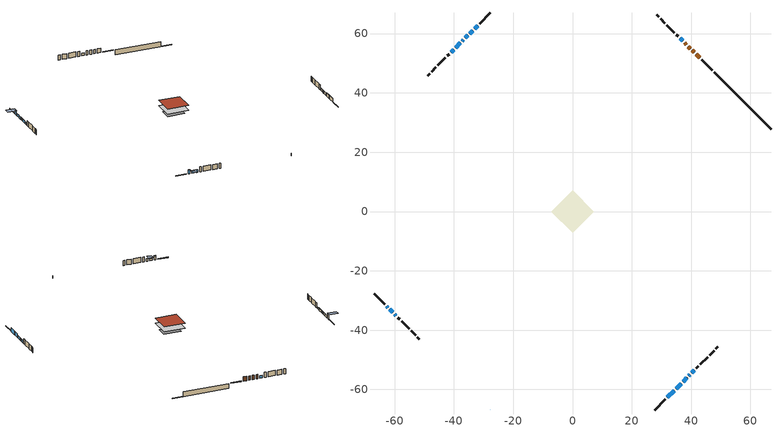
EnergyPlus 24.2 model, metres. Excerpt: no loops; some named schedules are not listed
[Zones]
conditioned space
 floor outside (Floor1 construction): -5.35,0 0,5.35 5.35,0 0,-5.35 z1.22
 floor adiabatic (AdiabaticFloorConstruction): -7.11,0 0,7.11 7.11,0 0,-7.11 z1.22
 floor foundation (Slab1 construction): -4.8,1.05 -1.05,4.8 4.8,-1.05 1.05,-4.8 z-1.07
 wall outside (RimJoist1 construction): 27.73,-66.94 31.32,-63.34 / -66.94,-27.73 -63.34,-31.32 / -27.73,66.94 -31.32,63.34 / 47.1,47.57 43.5,51.16 z1.22:1.52
 wall outside (AdiabaticWallConstruction 1): 42.85,51.82 41.65,53.02 / 40.99,53.68 40.37,54.3 / 39.71,54.95 39.09,55.58 / 38.44,56.23 37.81,56.85 z1.22:3.25
 wall outside (AdiabaticWallConstruction): -31.98,62.69 -33.02,61.64 z1.22:3.3; 31.98,-62.69 34.28,-60.39 / -62.69,-31.98 -62.29,-32.38 z1.22:3.05; 34.94,-59.73 36.66,-58 z1.22:2.9; -61.64,-33.03 -60.63,-34.04 z1.22:2.29; 37.16,57.51 36.29,58.37 / -33.68,60.99 -34.65,60.02 / -35.31,59.36 -36.12,58.55 / -36.77,57.9 -37.18,57.49 / 37.32,-57.35 38.61,-56.05 / -59.97,-34.69 -59.54,-35.13 / 39.27,-55.4 39.56,-55.11 / 40.21,-54.45 41.13,-53.54 / -27.73,-66.94 -27.68,-66.94 z1.22:2.44; -37.83,56.84 -39.41,55.25 z1.22:2.19; -40.07,54.6 -40.93,53.73 z1.22:1.83
 wall outside (Wall1 construction): 41.79,-52.88 42.42,-52.25 / -58.88,-35.78 -58.25,-36.41 / -41.59,53.08 -42.22,52.45 / 35.64,59.03 35.01,59.66 z1.22:3.66
 wall outside (Wall2 construction): 43.07,-51.59 45.59,-49.08 / -57.6,-37.07 -55.08,-39.59 / -42.88,51.79 -45.4,49.27 / 34.35,60.32 31.83,62.84 z1.22:3.66
 wall outside (Wall3 construction): 46.25,-48.42 47.73,-46.94 / -54.42,-40.25 -52.94,-41.72 / -46.05,48.62 -47.53,47.14 / 31.18,63.49 29.7,64.97 z1.22:3.66
 wall outside (Wall4 construction): 48.38,-46.28 49.04,-45.63 / -52.29,-42.38 -51.63,-43.04 / -48.19,46.48 -48.84,45.82 / 29.04,65.63 28.38,66.28 z1.22:3.66
 wall foundation (FoundationWall1 construction): 47.76,46.91,-1.07 47.76,46.91,1.22 63.13,31.54,1.22 63.13,31.54,-0.97 66.94,27.73,-0.97 66.94,27.73,-1.07
 window (WindowConstruction): -31.98,62.69 -33.02,61.64 z1.22:3.3
 window (WindowConstruction 3): 31.98,-62.69 34.28,-60.39 z1.22:3.05
 window (WindowConstruction 4): 34.94,-59.73 36.66,-58.01 z1.22:2.9
 window (WindowConstruction 5): -62.69,-31.98 -62.29,-32.38 z1.22:3.05
 window (WindowConstruction 6): -61.63,-33.03 -60.63,-34.04 z1.22:2.29
 window (WindowConstruction 10): 37.16,57.51 36.29,58.37 z1.22:2.44
 window (WindowConstruction 11): -33.68,60.99 -34.65,60.02 z1.22:2.44
 window (WindowConstruction 12): -35.31,59.36 -36.11,58.55 z1.22:2.44
 window (WindowConstruction 13): -36.77,57.9 -37.18,57.49 z1.22:2.44
 window (WindowConstruction 1): -37.83,56.83 -39.41,55.25 z1.22:2.19
 window (WindowConstruction 14): 37.32,-57.35 38.61,-56.05 z1.22:2.44
 window (WindowConstruction 15): -59.97,-34.7 -59.54,-35.13 z1.22:2.44
 window (WindowConstruction 2): -40.07,54.6 -40.93,53.73 z1.22:1.83
 window (WindowConstruction 7): 39.27,-55.4 39.56,-55.11 z1.22:2.44
 window (WindowConstruction 8): 40.21,-54.45 41.13,-53.54 z1.22:2.44
 window (WindowConstruction 9): -27.73,-66.94 -27.68,-66.94 z1.22:2.44
 door (Door): 42.85,51.82 41.65,53.02 z1.22:3.25
 door (Door 1): 40.99,53.68 40.37,54.3 z1.22:3.25
 door (Door 2): 39.71,54.95 39.09,55.58 z1.22:3.25
 door (Door 3): 38.43,56.23 37.81,56.85 z1.22:3.25
 ceiling adiabatic (AdiabaticFloorConstruction): 0,-7.11 7.11,0 0,7.11 -7.11,0 z1.22
 roof outside (Roof1 construction): 0,7.1 -7.1,0 0,-7.1 7.1,0 z3.66
shading: -33.23,61.43 -31.77,62.9 -34.79,65.92 -36.25,64.45 z3.6; 34.34,-60.33 31.93,-62.74 31.98,-62.8 34.39,-60.39 z3.13; 36.72,-57.95 34.88,-59.79 34.94,-59.84 36.77,-58.01 z2.98; -62.19,-32.48 -62.79,-31.88 -62.9,-31.98 -62.29,-32.59 z3.2; -60.42,-34.25 -61.85,-32.82 -63.35,-34.33 -61.92,-35.76 z2.59; -39.63,55.04 -37.62,57.05 -37.68,57.1 -39.68,55.1 z2.48; -41.14,53.52 -39.86,54.81 -39.92,54.86 -41.2,53.58 z2.13
[Building]
Building 1: Terrain=Suburbs
[Site:Location]
Montreal Mirabel Intl AP_QC: Latitude {deg}=45.68; Longitude {deg}=-74.03; Time Zone {hr}=-5; Elevation {m}=82; Keep Site Location Information=Yes
[Site:GroundTemperature:Shallow]
0.642858, -1.75623, -1.94836, -0.80987, 3.76054, 8.30966, 12.2535, 14.7518, 14.9641, 12.9321, 9.08883, 4.67926
[Site:WaterMainsTemperature]
Calculation Method=Schedule; Temperature Schedule=mains temperature schedule
[Material] Roughness=Rough; Thermal Absorptance=0.9
Name | Thickness {m} | Conductivity {W/m-K} | Density {kg/m3} | Specific Heat {J/kg-K} | Solar Absorptance | Visible Absorptance
asphalt or fiberglass shingles | 0.00635 | 0.162714 | 1121.4 | 1465.45 | 0.4 | 0.4
concrete 4.0 in. | 0.1016 | 1.803125 | 2242.8 | 837.4 | 0.7 | 0.7
concrete 8.0 in. | 0.2032 | 1.803125 | 2242.8 | 837.4 | 0.7 | 0.7
door material | 0.04445 | 0.053851 | 512.64 | 1214.23 | 0.7 | 0.7
door material 1 | 0.04445 | 0.20624 | 512.64 | 1214.23 | 0.7 | 0.7
exterior vertical ins | 0.0298413 | 0.029427 | 32.04 | 1214.23 | 0.7 | 0.7
floor covering | 0.0127 | 0.0433444 | 54.468 | 1339.84 | 0.6 | 0.6
floor rigid ins; wall rigid ins | 0.512978 | 0.029427 | 32.04 | 1214.23 | 0.7 | 0.7
floor stud and cavity | 0.1397 | 0.0835838 | 92.3553 | 1139.71 | 0.7 | 0.7
floor stud and cavity 1 | 0.1397 | 1.75129 | 37.0049 | 1207.88 | 0.7 | 0.7
furniture material conditioned space 1 | 0.1524 | 0.115458 | 640.8 | 1214.23 | 0.6 | 0.6
gypsum board | 0.0127 | 0.160291 | 801 | 837.4 | 0.6 | 0.6
gypsum board 1 | 0.0127 | 0.160291 | 801 | 837.4 | 0.7 | 0.7
osb sheathing 0.5 in. | 0.0127 | 0.115458 | 512.64 | 1214.23 | 0.7 | 0.7
osb sheathing 0.75 in. | 0.01905 | 0.115458 | 512.64 | 1214.23 | 0.7 | 0.7
osb sheathing 2.0 in. | 0.0508 | 0.115458 | 512.64 | 1214.23 | 0.7 | 0.7
rim joist stud and cavity | 0.0508 | 0.0367245 | 125.044 | 1163.47 | 0.6 | 0.6
roof rigid ins | 0.051816 | 0.029427 | 32.04 | 1214.23 | 0.7 | 0.7
roof stud and cavity | 0.2032 | 0.15388 | 78.34581 | 1123.46 | 0.7 | 0.7
wall stud and cavity | 0.1397 | 0.12514 | 139.0536 | 1170.24 | 0.7 | 0.7
wall stud and cavity 1 | 0.1397 | 0.101586 | 139.0536 | 1170.24 | 0.7 | 0.7
wall stud and cavity 2 | 0.1397 | 0.109433 | 139.0536 | 1170.24 | 0.7 | 0.7
wall stud and cavity 3 | 0.1397 | 0.124161 | 139.0536 | 1170.24 | 0.7 | 0.7
wall stud and cavity 4 | 0.0889 | 0.380278 | 52.3479 | 1209.89 | 0.7 | 0.7
wall stud and cavity 5 | 0.0889 | 0.391764 | 83.0341 | 1211.67 | 0.7 | 0.7
wood siding | 0.0254 | 0.102417 | 544.68 | 1172.36 | 0.4 | 0.4
wood siding 1; wood siding 2; wood siding 3 | 0.0254 | 0.102417 | 544.68 | 1172.36 | 0.7 | 0.7
[WindowMaterial:SimpleGlazingSystem]
Name | U-Factor {W/m2-K} | Solar Heat Gain Coefficient
WindowMaterial | 2.711245 | 0.58
WindowMaterial 1 | 2.66412 | 0.57
WindowMaterial 10 | 1.94983 | 0.33
WindowMaterial 11 | 4.33459 | 0.67
WindowMaterial 12 | 1.96629 | 0.33
WindowMaterial 13 | 5.104522 | 0.63
WindowMaterial 14 | 4.17844 | 0.68
WindowMaterial 15 | 5.03752 | 0.63
WindowMaterial 2 | 2.66809 | 0.46
WindowMaterial 3 | 3.50105 | 0.72
WindowMaterial 4 | 3.93996 | 0.7
WindowMaterial 5 | 2.98776 | 0.54
WindowMaterial 6 | 2.662982 | 0.6
WindowMaterial 7 | 3.07123 | 0.35
WindowMaterial 8 | 2.92644 | 0.66
WindowMaterial 9 | 2.90373 | 0.16
[Construction]
AdiabaticFloorConstruction: floor stud and cavity 1, floor rigid ins, osb sheathing 0.75 in., floor covering
AdiabaticWallConstruction: wood siding 2, wall rigid ins, wall stud and cavity 4, gypsum board
AdiabaticWallConstruction 1: wood siding 3, wall rigid ins, wall stud and cavity 4, gypsum board
Door; Door 1; Door 3: door material
Door 2: door material 1
Floor1 construction: floor stud and cavity, osb sheathing 0.75 in., floor covering
FoundationWall1 construction: concrete 8.0 in., gypsum board 1
furniture construction conditioned space 1: furniture material conditioned space 1
PartitionWallConstruction: gypsum board, wall stud and cavity 5, gypsum board
RimJoist1 construction: wood siding 1, osb sheathing 2.0 in., rim joist stud and cavity
Roof1 construction: asphalt or fiberglass shingles, roof rigid ins, osb sheathing 0.75 in., roof stud and cavity, gypsum board
Slab1 construction: concrete 4.0 in.
Wall1 construction: wood siding, osb sheathing 0.5 in., wall stud and cavity, gypsum board
Wall2 construction: wood siding, osb sheathing 0.5 in., wall stud and cavity 1, gypsum board
Wall3 construction: wood siding, osb sheathing 0.5 in., wall stud and cavity 2, gypsum board
Wall4 construction: wood siding, osb sheathing 0.5 in., wall stud and cavity 3, gypsum board
WindowConstruction: WindowMaterial
WindowConstruction 1: WindowMaterial 1
WindowConstruction 10: WindowMaterial 10
WindowConstruction 11: WindowMaterial 11
WindowConstruction 12: WindowMaterial 12
WindowConstruction 13: WindowMaterial 13
WindowConstruction 14: WindowMaterial 14
WindowConstruction 15: WindowMaterial 15
WindowConstruction 2: WindowMaterial 2
WindowConstruction 3: WindowMaterial 3
WindowConstruction 4: WindowMaterial 4
WindowConstruction 5: WindowMaterial 5
WindowConstruction 6: WindowMaterial 6
WindowConstruction 7: WindowMaterial 7
WindowConstruction 8: WindowMaterial 8
WindowConstruction 9: WindowMaterial 9
[Zone]
conditioned space: Multiplier=1; Volume {m3}=353.3; Part of Total Floor Area=Yes
[Space]
conditioned space 1: Zone=conditioned space; Volume {m3}=353.3
[SurfaceProperty:ExposedFoundationPerimeter]
Slab1: Exposed Perimeter Calculation Method=TotalExposedPerimeter; Total Exposed Perimeter {m}=27.128
[InternalMass] Zone or ZoneList=conditioned space; Space or SpaceList=conditioned space 1
Name | Construction | Surface Area {m2}
furniture mass conditioned space 1 | furniture construction conditioned space 1 | 80.7803
partition wall mass | PartitionWallConstruction | 201.951
[Lights]
interior lighting: Zone or ZoneList or Space or SpaceList=conditioned space 1; Schedule=interior lighting schedule; Design Level Calculation Method=LightingLevel; Lighting Level {W}=343.2; Return Air Fraction=0; Fraction Radiant=0.6; Fraction Visible=0.2; Fraction Replaceable=1
[People]
occupants: Zone or ZoneList or Space or SpaceList=conditioned space 1; Number of People Schedule=occupants schedule; Number of People Calculation Method=People; Number of People=3; Fraction Radiant=0.314171; Sensible Heat Fraction=0.56303; Activity Level Schedule=occupants activity schedule; Carbon Dioxide Generation Rate {m3/s-W}=0; Enable ASHRAE 55 Comfort Warnings=No; Mean Radiant Temperature Calculation Type=EnclosureAveraged
[ElectricEquipment] Zone or ZoneList or Space or SpaceList=conditioned space 1; Design Level Calculation Method=EquipmentLevel
Name | Schedule | Design Level {W} | Fraction Latent | Fraction Radiant | Fraction Lost
clothes dryer | clothes dryer schedule | 140.772 | 0.015 | 0.081 | 0.85
clothes washer | clothes washer schedule | 32.1985 | 0.03 | 0.162 | 0.7
cooking range | cooking range schedule | 215.147 | 0.08 | 0.432 | 0.2
dishwasher | dishwasher schedule | 66.8632 | 0.3 | 0.18 | 0.4
fridge | fridge schedule | 72.9452 | 0 | 0.6 | 0
mech vent bath fan 0 | mech vent bath fan 0 schedule | 50.2 | 0 | 0 | 1
mech vent house fan | mech vent house fan schedule | 0 | 0 | 0 | 1
mech vent house fan cfis | mech vent house fan cfis schedule | 0 | 0 | 0 | 0
mech vent range fan 0 | mech vent range fan 0 schedule | 57 | 0 | 0 | 1
misc plug loads | misc plug loads schedule | 494.7 | 0.045 | 0.513 | 0.1
whole house fan | Always On Discrete | 0 | 0 | 0 | 1
[OtherEquipment] Zone or ZoneList or Space or SpaceList=conditioned space 1; Design Level Calculation Method=EquipmentLevel
Name | Fuel Type | Schedule | Design Level {W} | Fraction Latent | Fraction Radiant | Fraction Lost
clothes dryer 1 | Electricity | clothes dryer schedule | 0 | 0.015 | 0.081 | 0.85
cooking range 1 | Electricity | cooking range schedule | 0 | 0.08 | 0.432 | 0.2
general water use latent | None | general water use schedule | 62.594 | 1 | 0 | 0
general water use sensible | None | general water use schedule | -61.6891 | 0 | 0.6 | 0
mech vent house fan latent load | None | Always On Discrete | 0 | 1 | 0 | 0
mech vent house fan sensible load | None | Always On Discrete | 0 | 0 | 0 | 0
water heater energy adjustment1 | Electricity | Always On Discrete | 0.01 | 0 | 0 | 1
[ZoneInfiltration:DesignFlowRate] Zone or ZoneList or Space or SpaceList=conditioned space 1; Schedule=Always On Discrete; Design Flow Rate Calculation Method=Flow/Zone; Design Flow Rate {m3/s}=0
infil flow; natural vent flow; whole house fan flow
[Foundation:Kiva]
Foundation Kiva 1: Initial Indoor Air Temperature {C}=18; Wall Height Above Grade {m}=1.21999; Wall Depth Below Slab {m}=0.2032; Custom Block Material Name 1=exterior vertical ins; Custom Block Depth 1 {m}=2.28999; Custom Block X Position 1 {m}=0.2159; Custom Block Z Position 1 {m}=0
[Foundation:Kiva:Settings]
Soil Conductivity {W/m-K}=0.849921; Soil Density {kg/m3}=1842.3; Soil Specific Heat {J/kg-K}=418.7; Ground Solar Absorptivity=0.9; Ground Thermal Absorptivity=0.9; Ground Surface Roughness {m}=0.03; Far-Field Width {m}=40; Deep-Ground Boundary Condition=ZeroFlux; Deep-Ground Depth {m}=40; Minimum Cell Dimension {m}=0.2; Maximum Cell Growth Coefficient=3; Simulation Timestep=Timestep
[Exterior:Lights]
exterior lighting: Schedule=exterior lighting schedule; Design Level {W}=75.6
[Schedule:Week:Daily]
interior lighting schedule Week Rule - Jan1-Jan27: interior lighting schedule day, interior lighting schedule day, interior lighting schedule day, interior lighting schedule day, interior lighting schedule day, interior lighting schedule day, interior lighting schedule day, interior lighting schedule default day, interior lighting schedule default day, interior lighting schedule default day, interior lighting schedule default day, interior lighting schedule default day
interior lighting schedule Week Rule - Jan28-Feb3: interior lighting schedule day, interior lighting schedule day, interior lighting schedule day, interior lighting schedule day, interior lighting schedule day 1, interior lighting schedule day 1, interior lighting schedule day 1, interior lighting schedule default day, interior lighting schedule default day, interior lighting schedule default day, interior lighting schedule default day, interior lighting schedule default day
interior lighting schedule Week Rule - Feb4-Feb24: interior lighting schedule day 1, interior lighting schedule day 1, interior lighting schedule day 1, interior lighting schedule day 1, interior lighting schedule day 1, interior lighting schedule day 1, interior lighting schedule day 1, interior lighting schedule default day, interior lighting schedule default day, interior lighting schedule default day, interior lighting schedule default day, interior lighting schedule default day
interior lighting schedule Week Rule - Feb25-Mar3: interior lighting schedule day 1, interior lighting schedule day 1, interior lighting schedule day 1, interior lighting schedule day 1, interior lighting schedule day 2, interior lighting schedule day 2, interior lighting schedule day 2, interior lighting schedule default day, interior lighting schedule default day, interior lighting schedule default day, interior lighting schedule default day, interior lighting schedule default day
interior lighting schedule Week Rule - Mar4-Mar31: interior lighting schedule day 2, interior lighting schedule day 2, interior lighting schedule day 2, interior lighting schedule day 2, interior lighting schedule day 2, interior lighting schedule day 2, interior lighting schedule day 2, interior lighting schedule default day, interior lighting schedule default day, interior lighting schedule default day, interior lighting schedule default day, interior lighting schedule default day
interior lighting schedule Week Rule - Apr1-Apr28: interior lighting schedule day 3, interior lighting schedule day 3, interior lighting schedule day 3, interior lighting schedule day 3, interior lighting schedule day 3, interior lighting schedule day 3, interior lighting schedule day 3, interior lighting schedule default day, interior lighting schedule default day, interior lighting schedule default day, interior lighting schedule default day, interior lighting schedule default day
interior lighting schedule Week Rule - Apr29-May5: interior lighting schedule day 3, interior lighting schedule day 3, interior lighting schedule day 4, interior lighting schedule day 4, interior lighting schedule day 4, interior lighting schedule day 4, interior lighting schedule day 4, interior lighting schedule default day, interior lighting schedule default day, interior lighting schedule default day, interior lighting schedule default day, interior lighting schedule default day
interior lighting schedule Week Rule - May6-May26: interior lighting schedule day 4, interior lighting schedule day 4, interior lighting schedule day 4, interior lighting schedule day 4, interior lighting schedule day 4, interior lighting schedule day 4, interior lighting schedule day 4, interior lighting schedule default day, interior lighting schedule default day, interior lighting schedule default day, interior lighting schedule default day, interior lighting schedule default day
interior lighting schedule Week Rule - May27-Jun2: interior lighting schedule day 4, interior lighting schedule day 4, interior lighting schedule day 4, interior lighting schedule day 4, interior lighting schedule day 4, interior lighting schedule day 5, interior lighting schedule day 5, interior lighting schedule default day, interior lighting schedule default day, interior lighting schedule default day, interior lighting schedule default day, interior lighting schedule default day
interior lighting schedule Week Rule - Jun3-Jun30: interior lighting schedule day 5, interior lighting schedule day 5, interior lighting schedule day 5, interior lighting schedule day 5, interior lighting schedule day 5, interior lighting schedule day 5, interior lighting schedule day 5, interior lighting schedule default day, interior lighting schedule default day, interior lighting schedule default day, interior lighting schedule default day, interior lighting schedule default day
interior lighting schedule Week Rule - Jul1-Jul28: interior lighting schedule day 6, interior lighting schedule day 6, interior lighting schedule day 6, interior lighting schedule day 6, interior lighting schedule day 6, interior lighting schedule day 6, interior lighting schedule day 6, interior lighting schedule default day, interior lighting schedule default day, interior lighting schedule default day, interior lighting schedule default day, interior lighting schedule default day
interior lighting schedule Week Rule - Jul29-Aug4: interior lighting schedule day 6, interior lighting schedule day 6, interior lighting schedule day 6, interior lighting schedule day 7, interior lighting schedule day 7, interior lighting schedule day 7, interior lighting schedule day 7, interior lighting schedule default day, interior lighting schedule default day, interior lighting schedule default day, interior lighting schedule default day, interior lighting schedule default day
interior lighting schedule Week Rule - Aug5-Aug25: interior lighting schedule day 7, interior lighting schedule day 7, interior lighting schedule day 7, interior lighting schedule day 7, interior lighting schedule day 7, interior lighting schedule day 7, interior lighting schedule day 7, interior lighting schedule default day, interior lighting schedule default day, interior lighting schedule default day, interior lighting schedule default day, interior lighting schedule default day
interior lighting schedule Week Rule - Aug26-Sep1: interior lighting schedule day 7, interior lighting schedule day 7, interior lighting schedule day 7, interior lighting schedule day 7, interior lighting schedule day 7, interior lighting schedule day 7, interior lighting schedule day 8, interior lighting schedule default day, interior lighting schedule default day, interior lighting schedule default day, interior lighting schedule default day, interior lighting schedule default day
interior lighting schedule Week Rule - Sep2-Sep29: interior lighting schedule day 8, interior lighting schedule day 8, interior lighting schedule day 8, interior lighting schedule day 8, interior lighting schedule day 8, interior lighting schedule day 8, interior lighting schedule day 8, interior lighting schedule default day, interior lighting schedule default day, interior lighting schedule default day, interior lighting schedule default day, interior lighting schedule default day
interior lighting schedule Week Rule - Sep30-Oct6: interior lighting schedule day 8, interior lighting schedule day 9, interior lighting schedule day 9, interior lighting schedule day 9, interior lighting schedule day 9, interior lighting schedule day 9, interior lighting schedule day 9, interior lighting schedule default day, interior lighting schedule default day, interior lighting schedule default day, interior lighting schedule default day, interior lighting schedule default day
interior lighting schedule Week Rule - Oct7-Oct27: interior lighting schedule day 9, interior lighting schedule day 9, interior lighting schedule day 9, interior lighting schedule day 9, interior lighting schedule day 9, interior lighting schedule day 9, interior lighting schedule day 9, interior lighting schedule default day, interior lighting schedule default day, interior lighting schedule default day, interior lighting schedule default day, interior lighting schedule default day
interior lighting schedule Week Rule - Oct28-Nov3: interior lighting schedule day 9, interior lighting schedule day 9, interior lighting schedule day 9, interior lighting schedule day 9, interior lighting schedule day 10, interior lighting schedule day 10, interior lighting schedule day 10, interior lighting schedule default day, interior lighting schedule default day, interior lighting schedule default day, interior lighting schedule default day, interior lighting schedule default day
interior lighting schedule Week Rule - Nov4-Nov24: interior lighting schedule day 10, interior lighting schedule day 10, interior lighting schedule day 10, interior lighting schedule day 10, interior lighting schedule day 10, interior lighting schedule day 10, interior lighting schedule day 10, interior lighting schedule default day, interior lighting schedule default day, interior lighting schedule default day, interior lighting schedule default day, interior lighting schedule default day
interior lighting schedule Week Rule - Nov25-Dec1: interior lighting schedule day 10, interior lighting schedule day 10, interior lighting schedule day 10, interior lighting schedule day 10, interior lighting schedule day 10, interior lighting schedule day 10, interior lighting schedule day 11, interior lighting schedule default day, interior lighting schedule default day, interior lighting schedule default day, interior lighting schedule default day, interior lighting schedule default day
interior lighting schedule Week Rule - Dec2-Dec31: interior lighting schedule day 11, interior lighting schedule day 11, interior lighting schedule day 11, interior lighting schedule day 11, interior lighting schedule day 11, interior lighting schedule day 11, interior lighting schedule day 11, interior lighting schedule default day, interior lighting schedule default day, interior lighting schedule default day, interior lighting schedule default day, interior lighting schedule default day
occupants schedule Week Rule - Jan1-Dec31: occupants schedule day, occupants schedule day, occupants schedule day, occupants schedule day, occupants schedule day, occupants schedule day, occupants schedule day, occupants schedule default day, occupants schedule default day, occupants schedule default day, occupants schedule default day, occupants schedule default day
clothes dryer schedule Week Rule - Jan1-Dec31: clothes dryer schedule day, clothes dryer schedule day, clothes dryer schedule day, clothes dryer schedule day, clothes dryer schedule day, clothes dryer schedule day, clothes dryer schedule day, clothes dryer schedule default day, clothes dryer schedule default day, clothes dryer schedule default day, clothes dryer schedule default day, clothes dryer schedule default day
clothes washer schedule Week Rule - Jan1-Dec31: clothes washer schedule day, clothes washer schedule day, clothes washer schedule day, clothes washer schedule day, clothes washer schedule day, clothes washer schedule day, clothes washer schedule day, clothes washer schedule default day, clothes washer schedule default day, clothes washer schedule default day, clothes washer schedule default day, clothes washer schedule default day
cooking range schedule Week Rule - Jan1-Dec31: cooking range schedule day, cooking range schedule day, cooking range schedule day, cooking range schedule day, cooking range schedule day, cooking range schedule day, cooking range schedule day, cooking range schedule default day, cooking range schedule default day, cooking range schedule default day, cooking range schedule default day, cooking range schedule default day
dishwasher schedule Week Rule - Jan1-Dec31: dishwasher schedule day, dishwasher schedule day, dishwasher schedule day, dishwasher schedule day, dishwasher schedule day, dishwasher schedule day, dishwasher schedule day, dishwasher schedule default day, dishwasher schedule default day, dishwasher schedule default day, dishwasher schedule default day, dishwasher schedule default day
mech vent bath fan 0 schedule Week Rule - Jan1-Dec31: mech vent bath fan 0 schedule day, mech vent bath fan 0 schedule day, mech vent bath fan 0 schedule day, mech vent bath fan 0 schedule day, mech vent bath fan 0 schedule day, mech vent bath fan 0 schedule day, mech vent bath fan 0 schedule day, mech vent bath fan 0 schedule default day, mech vent bath fan 0 schedule default day, mech vent bath fan 0 schedule default day, mech vent bath fan 0 schedule default day, mech vent bath fan 0 schedule default day
mech vent range fan 0 schedule Week Rule - Jan1-Dec31: mech vent range fan 0 schedule day, mech vent range fan 0 schedule day, mech vent range fan 0 schedule day, mech vent range fan 0 schedule day, mech vent range fan 0 schedule day, mech vent range fan 0 schedule day, mech vent range fan 0 schedule day, mech vent range fan 0 schedule default day, mech vent range fan 0 schedule default day, mech vent range fan 0 schedule default day, mech vent range fan 0 schedule default day, mech vent range fan 0 schedule default day
misc plug loads schedule Week Rule - Jan1-Dec31: misc plug loads schedule day, misc plug loads schedule day, misc plug loads schedule day, misc plug loads schedule day, misc plug loads schedule day, misc plug loads schedule day, misc plug loads schedule day, misc plug loads schedule default day, misc plug loads schedule default day, misc plug loads schedule default day, misc plug loads schedule default day, misc plug loads schedule default day
general water use schedule Week Rule - Jan1-Dec31: general water use schedule day, general water use schedule day, general water use schedule day, general water use schedule day, general water use schedule day, general water use schedule day, general water use schedule day, general water use schedule default day, general water use schedule default day, general water use schedule default day, general water use schedule default day, general water use schedule default day
exterior lighting schedule Week Rule - Jan1-Jan27: exterior lighting schedule day, exterior lighting schedule day, exterior lighting schedule day, exterior lighting schedule day, exterior lighting schedule day, exterior lighting schedule day, exterior lighting schedule day, exterior lighting schedule default day, exterior lighting schedule default day, exterior lighting schedule default day, exterior lighting schedule default day, exterior lighting schedule default day
exterior lighting schedule Week Rule - Jan28-Feb3: exterior lighting schedule day, exterior lighting schedule day, exterior lighting schedule day, exterior lighting schedule day, exterior lighting schedule day 1, exterior lighting schedule day 1, exterior lighting schedule day 1, exterior lighting schedule default day, exterior lighting schedule default day, exterior lighting schedule default day, exterior lighting schedule default day, exterior lighting schedule default day
exterior lighting schedule Week Rule - Feb4-Feb24: exterior lighting schedule day 1, exterior lighting schedule day 1, exterior lighting schedule day 1, exterior lighting schedule day 1, exterior lighting schedule day 1, exterior lighting schedule day 1, exterior lighting schedule day 1, exterior lighting schedule default day, exterior lighting schedule default day, exterior lighting schedule default day, exterior lighting schedule default day, exterior lighting schedule default day
exterior lighting schedule Week Rule - Feb25-Mar3: exterior lighting schedule day 1, exterior lighting schedule day 1, exterior lighting schedule day 1, exterior lighting schedule day 1, exterior lighting schedule day 2, exterior lighting schedule day 2, exterior lighting schedule day 2, exterior lighting schedule default day, exterior lighting schedule default day, exterior lighting schedule default day, exterior lighting schedule default day, exterior lighting schedule default day
exterior lighting schedule Week Rule - Mar4-Mar31: exterior lighting schedule day 2, exterior lighting schedule day 2, exterior lighting schedule day 2, exterior lighting schedule day 2, exterior lighting schedule day 2, exterior lighting schedule day 2, exterior lighting schedule day 2, exterior lighting schedule default day, exterior lighting schedule default day, exterior lighting schedule default day, exterior lighting schedule default day, exterior lighting schedule default day
exterior lighting schedule Week Rule - Apr1-Apr28: exterior lighting schedule day 3, exterior lighting schedule day 3, exterior lighting schedule day 3, exterior lighting schedule day 3, exterior lighting schedule day 3, exterior lighting schedule day 3, exterior lighting schedule day 3, exterior lighting schedule default day, exterior lighting schedule default day, exterior lighting schedule default day, exterior lighting schedule default day, exterior lighting schedule default day
exterior lighting schedule Week Rule - Apr29-May5: exterior lighting schedule day 3, exterior lighting schedule day 3, exterior lighting schedule day 4, exterior lighting schedule day 4, exterior lighting schedule day 4, exterior lighting schedule day 4, exterior lighting schedule day 4, exterior lighting schedule default day, exterior lighting schedule default day, exterior lighting schedule default day, exterior lighting schedule default day, exterior lighting schedule default day
exterior lighting schedule Week Rule - May6-May26: exterior lighting schedule day 4, exterior lighting schedule day 4, exterior lighting schedule day 4, exterior lighting schedule day 4, exterior lighting schedule day 4, exterior lighting schedule day 4, exterior lighting schedule day 4, exterior lighting schedule default day, exterior lighting schedule default day, exterior lighting schedule default day, exterior lighting schedule default day, exterior lighting schedule default day
exterior lighting schedule Week Rule - May27-Jun2: exterior lighting schedule day 4, exterior lighting schedule day 4, exterior lighting schedule day 4, exterior lighting schedule day 4, exterior lighting schedule day 4, exterior lighting schedule day 5, exterior lighting schedule day 5, exterior lighting schedule default day, exterior lighting schedule default day, exterior lighting schedule default day, exterior lighting schedule default day, exterior lighting schedule default day
exterior lighting schedule Week Rule - Jun3-Jun30: exterior lighting schedule day 5, exterior lighting schedule day 5, exterior lighting schedule day 5, exterior lighting schedule day 5, exterior lighting schedule day 5, exterior lighting schedule day 5, exterior lighting schedule day 5, exterior lighting schedule default day, exterior lighting schedule default day, exterior lighting schedule default day, exterior lighting schedule default day, exterior lighting schedule default day
exterior lighting schedule Week Rule - Jul1-Jul28: exterior lighting schedule day 6, exterior lighting schedule day 6, exterior lighting schedule day 6, exterior lighting schedule day 6, exterior lighting schedule day 6, exterior lighting schedule day 6, exterior lighting schedule day 6, exterior lighting schedule default day, exterior lighting schedule default day, exterior lighting schedule default day, exterior lighting schedule default day, exterior lighting schedule default day
exterior lighting schedule Week Rule - Jul29-Aug4: exterior lighting schedule day 6, exterior lighting schedule day 6, exterior lighting schedule day 6, exterior lighting schedule day 7, exterior lighting schedule day 7, exterior lighting schedule day 7, exterior lighting schedule day 7, exterior lighting schedule default day, exterior lighting schedule default day, exterior lighting schedule default day, exterior lighting schedule default day, exterior lighting schedule default day
exterior lighting schedule Week Rule - Aug5-Aug25: exterior lighting schedule day 7, exterior lighting schedule day 7, exterior lighting schedule day 7, exterior lighting schedule day 7, exterior lighting schedule day 7, exterior lighting schedule day 7, exterior lighting schedule day 7, exterior lighting schedule default day, exterior lighting schedule default day, exterior lighting schedule default day, exterior lighting schedule default day, exterior lighting schedule default day
exterior lighting schedule Week Rule - Aug26-Sep1: exterior lighting schedule day 7, exterior lighting schedule day 7, exterior lighting schedule day 7, exterior lighting schedule day 7, exterior lighting schedule day 7, exterior lighting schedule day 7, exterior lighting schedule day 8, exterior lighting schedule default day, exterior lighting schedule default day, exterior lighting schedule default day, exterior lighting schedule default day, exterior lighting schedule default day
exterior lighting schedule Week Rule - Sep2-Sep29: exterior lighting schedule day 8, exterior lighting schedule day 8, exterior lighting schedule day 8, exterior lighting schedule day 8, exterior lighting schedule day 8, exterior lighting schedule day 8, exterior lighting schedule day 8, exterior lighting schedule default day, exterior lighting schedule default day, exterior lighting schedule default day, exterior lighting schedule default day, exterior lighting schedule default day
exterior lighting schedule Week Rule - Sep30-Oct6: exterior lighting schedule day 8, exterior lighting schedule day 9, exterior lighting schedule day 9, exterior lighting schedule day 9, exterior lighting schedule day 9, exterior lighting schedule day 9, exterior lighting schedule day 9, exterior lighting schedule default day, exterior lighting schedule default day, exterior lighting schedule default day, exterior lighting schedule default day, exterior lighting schedule default day
exterior lighting schedule Week Rule - Oct7-Oct27: exterior lighting schedule day 9, exterior lighting schedule day 9, exterior lighting schedule day 9, exterior lighting schedule day 9, exterior lighting schedule day 9, exterior lighting schedule day 9, exterior lighting schedule day 9, exterior lighting schedule default day, exterior lighting schedule default day, exterior lighting schedule default day, exterior lighting schedule default day, exterior lighting schedule default day
exterior lighting schedule Week Rule - Oct28-Nov3: exterior lighting schedule day 9, exterior lighting schedule day 9, exterior lighting schedule day 9, exterior lighting schedule day 9, exterior lighting schedule day 10, exterior lighting schedule day 10, exterior lighting schedule day 10, exterior lighting schedule default day, exterior lighting schedule default day, exterior lighting schedule default day, exterior lighting schedule default day, exterior lighting schedule default day
[Schedule:Year]
interior lighting schedule: interior lighting schedule Week Rule - Jan1-Jan27, 1, 1, 1, 27, interior lighting schedule Week Rule - Jan28-Feb3, 1, 28, 2, 3, interior lighting schedule Week Rule - Feb4-Feb24, 2, 4, 2, 24, interior lighting schedule Week Rule - Feb25-Mar3, 2, 25, 3, 3, interior lighting schedule Week Rule - Mar4-Mar31, 3, 4, 3, 31, interior lighting schedule Week Rule - Apr1-Apr28, 4, 1, 4, 28, interior lighting schedule Week Rule - Apr29-May5, 4, 29, 5, 5, interior lighting schedule Week Rule - May6-May26, 5, 6, 5, 26, interior lighting schedule Week Rule - May27-Jun2, 5, 27, 6, 2, interior lighting schedule Week Rule - Jun3-Jun30, 6, 3, 6, 30, interior lighting schedule Week Rule - Jul1-Jul28, 7, 1, 7, 28, interior lighting schedule Week Rule - Jul29-Aug4, 7, 29, 8, 4, interior lighting schedule Week Rule - Aug5-Aug25, 8, 5, 8, 25, interior lighting schedule Week Rule - Aug26-Sep1, 8, 26, 9, 1, interior lighting schedule Week Rule - Sep2-Sep29, 9, 2, 9, 29, interior lighting schedule Week Rule - Sep30-Oct6, 9, 30, 10, 6, interior lighting schedule Week Rule - Oct7-Oct27, 10, 7, 10, 27, interior lighting schedule Week Rule - Oct28-Nov3, 10, 28, 11, 3, interior lighting schedule Week Rule - Nov4-Nov24, 11, 4, 11, 24, interior lighting schedule Week Rule - Nov25-Dec1, 11, 25, 12, 1, interior lighting schedule Week Rule - Dec2-Dec31, 12, 2, 12, 31
occupants schedule: occupants schedule Week Rule - Jan1-Dec31, 1, 1, 12, 31
clothes dryer schedule: clothes dryer schedule Week Rule - Jan1-Dec31, 1, 1, 12, 31
clothes washer schedule: clothes washer schedule Week Rule - Jan1-Dec31, 1, 1, 12, 31
cooking range schedule: cooking range schedule Week Rule - Jan1-Dec31, 1, 1, 12, 31
dishwasher schedule: dishwasher schedule Week Rule - Jan1-Dec31, 1, 1, 12, 31
mech vent bath fan 0 schedule: mech vent bath fan 0 schedule Week Rule - Jan1-Dec31, 1, 1, 12, 31
mech vent range fan 0 schedule: mech vent range fan 0 schedule Week Rule - Jan1-Dec31, 1, 1, 12, 31
misc plug loads schedule: misc plug loads schedule Week Rule - Jan1-Dec31, 1, 1, 12, 31
general water use schedule: general water use schedule Week Rule - Jan1-Dec31, 1, 1, 12, 31
exterior lighting schedule: exterior lighting schedule Week Rule - Jan1-Jan27, 1, 1, 1, 27, exterior lighting schedule Week Rule - Jan28-Feb3, 1, 28, 2, 3, exterior lighting schedule Week Rule - Feb4-Feb24, 2, 4, 2, 24, exterior lighting schedule Week Rule - Feb25-Mar3, 2, 25, 3, 3, exterior lighting schedule Week Rule - Mar4-Mar31, 3, 4, 3, 31, exterior lighting schedule Week Rule - Apr1-Apr28, 4, 1, 4, 28, exterior lighting schedule Week Rule - Apr29-May5, 4, 29, 5, 5, exterior lighting schedule Week Rule - May6-May26, 5, 6, 5, 26, exterior lighting schedule Week Rule - May27-Jun2, 5, 27, 6, 2, exterior lighting schedule Week Rule - Jun3-Jun30, 6, 3, 6, 30, exterior lighting schedule Week Rule - Jul1-Jul28, 7, 1, 7, 28, exterior lighting schedule Week Rule - Jul29-Aug4, 7, 29, 8, 4, exterior lighting schedule Week Rule - Aug5-Aug25, 8, 5, 8, 25, exterior lighting schedule Week Rule - Aug26-Sep1, 8, 26, 9, 1, exterior lighting schedule Week Rule - Sep2-Sep29, 9, 2, 9, 29, exterior lighting schedule Week Rule - Sep30-Oct6, 9, 30, 10, 6, exterior lighting schedule Week Rule - Oct7-Oct27, 10, 7, 10, 27, exterior lighting schedule Week Rule - Oct28-Nov3, 10, 28, 11, 3, exterior lighting schedule Week Rule - Nov4-Nov24, 11, 4, 11, 24, exterior lighting schedule Week Rule - Nov25-Dec1, 11, 25, 12, 1, exterior lighting schedule Week Rule - Dec2-Dec31, 12, 2, 12, 31
[Schedule:Constant]
Name | Hourly Value
occupants activity schedule | 117.228
fridge schedule | 0
mech vent house fan schedule; mech vent house fan cfis schedule; Always On Discrete | 1
[Schedule:Compact]
mains temperature schedule: Through: 01/01, For: AllDays, Until: 24:00, 5.61444, Through: 01/02, For: AllDays, Until: 24:00, 5.535, Through: 01/03, For: AllDays, Until: 24:00, 5.45667, Through: 01/04, For: AllDays, Until: 24:00, 5.37944, Through: 01/05, For: AllDays, Until: 24:00, 5.30333, Through: 01/06, For: AllDays, Until: 24:00, 5.22889, Through: 01/07, For: AllDays, Until: 24:00, 5.15611, Through: 01/08, For: AllDays, Until: 24:00, 5.08389, Through: 01/09, For: AllDays, Until: 24:00, 5.01333, Through: 01/10, For: AllDays, Until: 24:00, 4.94444, Through: 01/11, For: AllDays, Until: 24:00, 4.87667, Through: 01/12, For: AllDays, Until: 24:00, 4.81056, Through: 01/13, For: AllDays, Until: 24:00, 4.74556, Through: 01/14, For: AllDays, Until: 24:00, 4.68222, Through: 01/15, For: AllDays, Until: 24:00, 4.62056, Through: 01/16, For: AllDays, Until: 24:00, 4.56, Through: 01/17, For: AllDays, Until: 24:00, 4.50111, Through: 01/18, For: AllDays, Until: 24:00, 4.44389, Through: 01/19, For: AllDays, Until: 24:00, 4.38778, Through: 01/20, For: AllDays, Until: 24:00, 4.33389, Through: 01/21, For: AllDays, Until: 24:00, 4.28111, Through: 01/22, For: AllDays, Until: 24:00, 4.23, Through: 01/23, For: AllDays, Until: 24:00, 4.18056, Through: 01/24, For: AllDays, Until: 24:00, 4.13278, Through: 01/25, For: AllDays, Until: 24:00, 4.08667, Through: 01/26, For: AllDays, Until: 24:00, 4.04222, Through: 01/27, For: AllDays, Until: 24:00, 3.99944, Through: 01/28, For: AllDays, Until: 24:00, 3.95833, Through: 01/29, For: AllDays, Until: 24:00, 3.91889, Through: 01/30, For: AllDays, Until: 24:00, 3.88111, Through: 01/31, For: AllDays, Until: 24:00, 3.845, Through: 02/01, For: AllDays, Until: 24:00, 3.81056, Through: 02/02, For: AllDays, Until: 24:00, 3.77778, Through: 02/03, For: AllDays, Until: 24:00, 3.74722, Through: 02/04, For: AllDays, Until: 24:00, 3.71833, Through: 02/05, For: AllDays, Until: 24:00, 3.69056, Through: 02/06, For: AllDays, Until: 24:00, 3.66556, Through: 02/07, For: AllDays, Until: 24:00, 3.64167, Through: 02/08, For: AllDays, Until: 24:00, 3.61944, Through: 02/09, For: AllDays, Until: 24:00, 3.59944, Through: 02/10, For: AllDays, Until: 24:00, 3.58111, Through: 02/11, For: AllDays, Until: 24:00, 3.56444, Through: 02/12, For: AllDays, Until: 24:00, 3.55, Through: 02/13, For: AllDays, Until: 24:00, 3.53667, Through: 02/14, For: AllDays, Until: 24:00, 3.52556, Through: 02/15, For: AllDays, Until: 24:00, 3.51667, Through: 02/16, For: AllDays, Until: 24:00, 3.50889, Through: 02/17, For: AllDays, Until: 24:00, 3.50333, Through: 02/18, For: AllDays, Until: 24:00, 3.49944, Through: 02/19, For: AllDays, Until: 24:00, 3.49778, Through: 02/20, For: AllDays, Until: 24:00, 3.49778, Through: 02/21, For: AllDays, Until: 24:00, 3.49944, Through: 02/22, For: AllDays, Until: 24:00, 3.50278, Through: 02/23, For: AllDays, Until: 24:00, 3.50833, Through: 02/24, For: AllDays, Until: 24:00, 3.515, Through: 02/25, For: AllDays, Until: 24:00, 3.52444, Through: 02/26, For: AllDays, Until: 24:00, 3.535, Through: 02/27, For: AllDays, Until: 24:00, 3.54778, Through: 02/28, For: AllDays, Until: 24:00, 3.56222, Through: 03/01, For: AllDays, Until: 24:00, 3.57833, Through: 03/02, For: AllDays, Until: 24:00, 3.59667, Through: 03/03, For: AllDays, Until: 24:00, 3.61667, Through: 03/04, For: AllDays, Until: 24:00, 3.63833, Through: 03/05, For: AllDays, Until: 24:00, 3.66167, Through: 03/06, For: AllDays, Until: 24:00, 3.68667, Through: 03/07, For: AllDays, Until: 24:00, 3.71389, Through: 03/08, For: AllDays, Until: 24:00, 3.74278, Through: 03/09, For: AllDays, Until: 24:00, 3.77333, Through: 03/10, For: AllDays, Until: 24:00, 3.80556, Through: 03/11, For: AllDays, Until: 24:00, 3.83944, Through: 03/12, For: AllDays, Until: 24:00, 3.87556, Through: 03/13, For: AllDays, Until: 24:00, 3.91278, Through: 03/14, For: AllDays, Until: 24:00, 3.95222, Through: 03/15, For: AllDays, Until: 24:00, 3.99278, Through: 03/16, For: AllDays, Until: 24:00, 4.03556, Through: 03/17, For: AllDays, Until: 24:00, 4.08, Through: 03/18, For: AllDays, Until: 24:00, 4.12556, Through: 03/19, For: AllDays, Until: 24:00, 4.17333, Through: 03/20, For: AllDays, Until: 24:00, 4.22278, Through: 03/21, For: AllDays, Until: 24:00, 4.27333, Through: 03/22, For: AllDays, Until: 24:00, 4.32556, Through: 03/23, For: AllDays, Until: 24:00, 4.38, Through: 03/24, For: AllDays, Until: 24:00, 4.43556, Through: 03/25, For: AllDays, Until: 24:00, 4.49222, Through: 03/26, For: AllDays, Until: 24:00, 4.55111, Through: 03/27, For: AllDays, Until: 24:00, 4.61111, Through: 03/28, For: AllDays, Until: 24:00, 4.67278, Through: 03/29, For: AllDays, Until: 24:00, 4.73611, Through: 03/30, For: AllDays, Until: 24:00, 4.80056, Through: 03/31, For: AllDays, Until: 24:00, 4.86667, Through: 04/01, For: AllDays, Until: 24:00, 4.93444, Through: 04/02, For: AllDays, Until: 24:00, 5.00333, Through: 04/03, For: AllDays, Until: 24:00, 5.07333, Through: 04/04, For: AllDays, Until: 24:00, 5.145, Through: 04/05, For: AllDays, Until: 24:00, 5.21833, Through: 04/06, For: AllDays, Until: 24:00, 5.29222, Through: 04/07, For: AllDays, Until: 24:00, 5.36778, Through: 04/08, For: AllDays, Until: 24:00, 5.445, Through: 04/09, For: AllDays, Until: 24:00, 5.52333, Through: 04/10, For: AllDays, Until: 24:00, 5.60222, Through: 04/11, For: AllDays, Until: 24:00, 5.68278, Through: 04/12, For: AllDays, Until: 24:00, 5.765, Through: 04/13, For: AllDays, Until: 24:00, 5.84778, Through: 04/14, For: AllDays, Until: 24:00, 5.93167, Through: 04/15, For: AllDays, Until: 24:00, 6.01722, Through: 04/16, For: AllDays, Until: 24:00, 6.10333, Through: 04/17, For: AllDays, Until: 24:00, 6.19056, Through: 04/18, For: AllDays, Until: 24:00, 6.27889, Through: 04/19, For: AllDays, Until: 24:00, 6.36833, Through: 04/20, For: AllDays, Until: 24:00, 6.45833, Through: 04/21, For: AllDays, Until: 24:00, 6.55, Through: 04/22, For: AllDays, Until: 24:00, 6.64222, Through: 04/23, For: AllDays, Until: 24:00, 6.735, Through: 04/24, For: AllDays, Until: 24:00, 6.82944, Through: 04/25, For: AllDays, Until: 24:00, 6.92389, Through: 04/26, For: AllDays, Until: 24:00, 7.01944, Through: 04/27, For: AllDays, Until: 24:00, 7.11611, Through: 04/28, For: AllDays, Until: 24:00, 7.21333, Through: 04/29, For: AllDays, Until: 24:00, 7.31111, Through: 04/30, For: AllDays, Until: 24:00, 7.41, Through: 05/01, For: AllDays, Until: 24:00, 7.50944, Through: 05/02, For: AllDays, Until: 24:00, 7.60889, Through: 05/03, For: AllDays, Until: 24:00, 7.71, Through: 05/04, For: AllDays, Until: 24:00, 7.81111, Through: 05/05, For: AllDays, Until: 24:00, 7.91278, Through: 05/06, For: AllDays, Until: 24:00, 8.015, Through: 05/07, For: AllDays, Until: 24:00, 8.11778, Through: 05/08, For: AllDays, Until: 24:00, 8.22056, Through: 05/09, For: AllDays, Until: 24:00, 8.32444, Through: 05/10, For: AllDays, Until: 24:00, 8.42833, Through: 05/11, For: AllDays, Until: 24:00, 8.53278, Through: 05/12, For: AllDays, Until: 24:00, 8.63722, Through: 05/13, For: AllDays, Until: 24:00, 8.74222, Through: 05/14, For: AllDays, Until: 24:00, 8.84778, Through: 05/15, For: AllDays, Until: 24:00, 8.95333, Through: 05/16, For: AllDays, Until: 24:00, 9.05889, Through: 05/17, For: AllDays, Until: 24:00, 9.165, Through: 05/18, For: AllDays, Until: 24:00, 9.27111, Through: 05/19, For: AllDays, Until: 24:00, 9.37722, Through: 05/20, For: AllDays, Until: 24:00, 9.48389, Through: 05/21, For: AllDays, Until: 24:00, 9.59, Through: 05/22, For: AllDays, Until: 24:00, 9.69667, Through: 05/23, For: AllDays, Until: 24:00, 9.80278, Through: 05/24, For: AllDays, Until: 24:00, 9.90944, Through: 05/25, For: AllDays, Until: 24:00, 10.0156, Through: 05/26, For: AllDays, Until: 24:00, 10.1217, Through: 05/27, For: AllDays, Until: 24:00, 10.2278, Through: 05/28, For: AllDays, Until: 24:00, 10.3339, Through: 05/29, For: AllDays, Until: 24:00, 10.4394, Through: 05/30, For: AllDays, Until: 24:00, 10.545, Through: 05/31, For: AllDays, Until: 24:00, 10.65, Through: 06/01, For: AllDays, Until: 24:00, 10.755, Through: 06/02, For: AllDays, Until: 24:00, 10.86, Through: 06/03, For: AllDays, Until: 24:00, 10.9639, Through: 06/04, For: AllDays, Until: 24:00, 11.0678, Through: 06/05, For: AllDays, Until: 24:00, 11.1717, Through: 06/06, For: AllDays, Until: 24:00, 11.2744, Through: 06/07, For: AllDays, Until: 24:00, 11.3772, Through: 06/08, For: AllDays, Until: 24:00, 11.4789, Through: 06/09, For: AllDays, Until: 24:00, 11.5806, Through: 06/10, For: AllDays, Until: 24:00, 11.6817, Through: 06/11, For: AllDays, Until: 24:00, 11.7822, Through: 06/12, For: AllDays, Until: 24:00, 11.8817, Through: 06/13, For: AllDays, Until: 24:00, 11.9811, Through: 06/14, For: AllDays, Until: 24:00, 12.0794, Through: 06/15, For: AllDays, Until: 24:00, 12.1772, Through: 06/16, For: AllDays, Until: 24:00, 12.2739, Through: 06/17, For: AllDays, Until: 24:00, 12.37, Through: 06/18, For: AllDays, Until: 24:00, 12.4656, Through: 06/19, For: AllDays, Until: 24:00, 12.56, Through: 06/20, For: AllDays, Until: 24:00, 12.6539, Through: 06/21, For: AllDays, Until: 24:00, 12.7467, Through: 06/22, For: AllDays, Until: 24:00, 12.8389, Through: 06/23, For: AllDays, Until: 24:00, 12.93, Through: 06/24, For: AllDays, Until: 24:00, 13.02, Through: 06/25, For: AllDays, Until: 24:00, 13.1089, Through: 06/26, For: AllDays, Until: 24:00, 13.1972, Through: 06/27, For: AllDays, Until: 24:00, 13.2839, Through: 06/28, For: AllDays, Until: 24:00, 13.37, Through: 06/29, For: AllDays, Until: 24:00, 13.455, Through: 06/30, For: AllDays, Until: 24:00, 13.5383, Through: 07/01, For: AllDays, Until: 24:00, 13.6211, Through: 07/02, For: AllDays, Until: 24:00, 13.7028, Through: 07/03, For: AllDays, Until: 24:00, 13.7828, Through: 07/04, For: AllDays, Until: 24:00, 13.8617, Through: 07/05, For: AllDays, Until: 24:00, 13.9394, Through: 07/06, For: AllDays, Until: 24:00, 14.0161, Through: 07/07, For: AllDays, Until: 24:00, 14.0911, Through: 07/08, For: AllDays, Until: 24:00, 14.165, Through: 07/09, For: AllDays, Until: 24:00, 14.2378, Through: 07/10, For: AllDays, Until: 24:00, 14.3089, Through: 07/11, For: AllDays, Until: 24:00, 14.3789, Through: 07/12, For: AllDays, Until: 24:00, 14.4472, Through: 07/13, For: AllDays, Until: 24:00, 14.5144, Through: 07/14, For: AllDays, Until: 24:00, 14.58, Through: 07/15, For: AllDays, Until: 24:00, 14.6444, Through: 07/16, For: AllDays, Until: 24:00, 14.7072, Through: 07/17, For: AllDays, Until: 24:00, 14.7683, Through: 07/18, For: AllDays, Until: 24:00, 14.8278, Through: 07/19, For: AllDays, Until: 24:00, 14.8861, Through: 07/20, For: AllDays, Until: 24:00, 14.9428, Through: 07/21, For: AllDays, Until: 24:00, 14.9978, Through: 07/22, For: AllDays, Until: 24:00, 15.0517, Through: 07/23, For: AllDays, Until: 24:00, 15.1033, Through: 07/24, For: AllDays, Until: 24:00, 15.1539, Through: 07/25, For: AllDays, Until: 24:00, 15.2028, Through: 07/26, For: AllDays, Until: 24:00, 15.2494, Through: 07/27, For: AllDays, Until: 24:00, 15.295, Through: 07/28, For: AllDays, Until: 24:00, 15.3389, Through: 07/29, For: AllDays, Until: 24:00, 15.3811, Through: 07/30, For: AllDays, Until: 24:00, 15.4211, Through: 07/31, For: AllDays, Until: 24:00, 15.46, Through: 08/01, For: AllDays, Until: 24:00, 15.4972, Through: 08/02, For: AllDays, Until: 24:00, 15.5322, Through: 08/03, For: AllDays, Until: 24:00, 15.5656, Through: 08/04, For: AllDays, Until: 24:00, 15.5978, Through: 08/05, For: AllDays, Until: 24:00, 15.6278, Through: 08/06, For: AllDays, Until: 24:00, 15.6561, Through: 08/07, For: AllDays, Until: 24:00, 15.6822, Through: 08/08, For: AllDays, Until: 24:00, 15.7072, Through: 08/09, For: AllDays, Until: 24:00, 15.73, Through: 08/10, For: AllDays, Until: 24:00, 15.7511, Through: 08/11, For: AllDays, Until: 24:00, 15.7706, Through: 08/12, For: AllDays, Until: 24:00, 15.7883, Through: 08/13, For: AllDays, Until: 24:00, 15.8039, Through: 08/14, For: AllDays, Until: 24:00, 15.8178, Through: 08/15, For: AllDays, Until: 24:00, 15.83, Through: 08/16, For: AllDays, Until: 24:00, 15.84, Through: 08/17, For: AllDays, Until: 24:00, 15.8489, Through: 08/18, For: AllDays, Until: 24:00, 15.8556, Through: 08/19, For: AllDays, Until: 24:00, 15.86, Through: 08/20, For: AllDays, Until: 24:00, 15.8633, Through: 08/21, For: AllDays, Until: 24:00, 15.8644, Through: 08/22, For: AllDays, Until: 24:00, 15.8633, Through: 08/23, For: AllDays, Until: 24:00, 15.8611, Through: 08/24, For: AllDays, Until: 24:00, 15.8567, Through: 08/25, For: AllDays, Until: 24:00, 15.8506, Through: 08/26, For: AllDays, Until: 24:00, 15.8428, Through: 08/27, For: AllDays, Until: 24:00, 15.8328, Through: 08/28, For: AllDays, Until: 24:00, 15.8211, Through: 08/29, For: AllDays, Until: 24:00, 15.8078, Through: 08/30, For: AllDays, Until: 24:00, 15.7922, Through: 08/31, For: AllDays, Until: 24:00, 15.7756, Through: 09/01, For: AllDays, Until: 24:00, 15.7567, Through: 09/02, For: AllDays, Until: 24:00, 15.7356, Through: 09/03, For: AllDays, Until: 24:00, 15.7133, Through: 09/04, For: AllDays, Until: 24:00, 15.6889, Through: 09/05, For: AllDays, Until: 24:00, 15.6628, Through: 09/06, For: AllDays, Until: 24:00, 15.635, Through: 09/07, For: AllDays, Until: 24:00, 15.6056, Through: 09/08, For: AllDays, Until: 24:00, 15.5744, Through: 09/09, For: AllDays, Until: 24:00, 15.5411, Through: 09/10, For: AllDays, Until: 24:00, 15.5061, Through: 09/11, For: AllDays, Until: 24:00, 15.47, Through: 09/12, For: AllDays, Until: 24:00, 15.4317, Through: 09/13, For: AllDays, Until: 24:00, 15.3917, Through: 09/14, For: AllDays, Until: 24:00, 15.35, Through: 09/15, For: AllDays, Until: 24:00, 15.3067, Through: 09/16, For: AllDays, Until: 24:00, 15.2617, Through: 09/17, For: AllDays, Until: 24:00, 15.215, Through: 09/18, For: AllDays, Until: 24:00, 15.1667, Through: 09/19, For: AllDays, Until: 24:00, 15.1167, Through: 09/20, For: AllDays, Until: 24:00, 15.065, Through: 09/21, For: AllDays, Until: 24:00, 15.0122, Through: 09/22, For: AllDays, Until: 24:00, 14.9572, Through: 09/23, For: AllDays, Until: 24:00, 14.9011, Through: 09/24, For: AllDays, Until: 24:00, 14.8433, Through: 09/25, For: AllDays, Until: 24:00, 14.7839, Through: 09/26, For: AllDays, Until: 24:00, 14.7233, Through: 09/27, For: AllDays, Until: 24:00, 14.6606, Through: 09/28, For: AllDays, Until: 24:00, 14.5972, Through: 09/29, For: AllDays, Until: 24:00, 14.5317, Through: 09/30, For: AllDays, Until: 24:00, 14.465, Through: 10/01, For: AllDays, Until: 24:00, 14.3967, Through: 10/02, For: AllDays, Until: 24:00, 14.3272, Through: 10/03, For: AllDays, Until: 24:00, 14.2567, Through: 10/04, For: AllDays, Until: 24:00, 14.1844, Through: 10/05, For: AllDays, Until: 24:00, 14.1106, Through: 10/06, For: AllDays, Until: 24:00, 14.0356, Through: 10/07, For: AllDays, Until: 24:00, 13.9594, Through: 10/08, For: AllDays, Until: 24:00, 13.8822, Through: 10/09, For: AllDays, Until: 24:00, 13.8033, Through: 10/10, For: AllDays, Until: 24:00, 13.7233, Through: 10/11, For: AllDays, Until: 24:00, 13.6422, Through: 10/12, For: AllDays, Until: 24:00, 13.56, Through: 10/13, For: AllDays, Until: 24:00, 13.4767, Through: 10/14, For: AllDays, Until: 24:00, 13.3922, Through: 10/15, For: AllDays, Until: 24:00, 13.3067, Through: 10/16, For: AllDays, Until: 24:00, 13.22, Through: 10/17, For: AllDays, Until: 24:00, 13.1322, Through: 10/18, For: AllDays, Until: 24:00, 13.0433, Through: 10/19, For: AllDays, Until: 24:00, 12.9533, Through: 10/20, For: AllDays, Until: 24:00, 12.8628, Through: 10/21, For: AllDays, Until: 24:00, 12.7711, Through: 10/22, For: AllDays, Until: 24:00, 12.6783, Through: 10/23, For: AllDays, Until: 24:00, 12.585, Through: 10/24, For: AllDays, Until: 24:00, 12.4906, Through: 10/25, For: AllDays, Until: 24:00, 12.395, Through: 10/26, For: AllDays, Until: 24:00, 12.2994, Through: 10/27, For: AllDays, Until: 24:00, 12.2022, Through: 10/28, For: AllDays, Until: 24:00, 12.105, Through: 10/29, For: AllDays, Until: 24:00, 12.0067, Through: 10/30, For: AllDays, Until: 24:00, 11.9078, Through: 10/31, For: AllDays, Until: 24:00, 11.8083, Through: 11/01, For: AllDays, Until: 24:00, 11.7078, Through: 11/02, For: AllDays, Until: 24:00, 11.6072, Through: 11/03, For: AllDays, Until: 24:00, 11.5056, Through: 11/04, For: AllDays, Until: 24:00, 11.4039, Through: 11/05, For: AllDays, Until: 24:00, 11.3011, Through: 11/06, For: AllDays, Until: 24:00, 11.1983, Through: 11/07, For: AllDays, Until: 24:00, 11.095, Through: 11/08, For: AllDays, Until: 24:00, 10.9911, Through: 11/09, For: AllDays, Until: 24:00, 10.8872, Through: 11/10, For: AllDays, Until: 24:00, 10.7822, Through: 11/11, For: AllDays, Until: 24:00, 10.6778, Through: 11/12, For: AllDays, Until: 24:00, 10.5722, Through: 11/13, For: AllDays, Until: 24:00, 10.4672, Through: 11/14, For: AllDays, Until: 24:00, 10.3611, Through: 11/15, For: AllDays, Until: 24:00, 10.2556, Through: 11/16, For: AllDays, Until: 24:00, 10.1494, Through: 11/17, For: AllDays, Until: 24:00, 10.0433, Through: 11/18, For: AllDays, Until: 24:00, 9.93722, Through: 11/19, For: AllDays, Until: 24:00, 9.83056, Through: 11/20, For: AllDays, Until: 24:00, 9.72444, Through: 11/21, For: AllDays, Until: 24:00, 9.61778, Through: 11/22, For: AllDays, Until: 24:00, 9.51167, Through: 11/23, For: AllDays, Until: 24:00, 9.405, Through: 11/24, For: AllDays, Until: 24:00, 9.29889, Through: 11/25, For: AllDays, Until: 24:00, 9.19278, Through: 11/26, For: AllDays, Until: 24:00, 9.08667, Through: 11/27, For: AllDays, Until: 24:00, 8.98111, Through: 11/28, For: AllDays, Until: 24:00, 8.875, Through: 11/29, For: AllDays, Until: 24:00, 8.77, Through: 11/30, For: AllDays, Until: 24:00, 8.665, Through: 12/01, For: AllDays, Until: 24:00, 8.56, Through: 12/02, For: AllDays, Until: 24:00, 8.45556, Through: 12/03, For: AllDays, Until: 24:00, 8.35111, Through: 12/04, For: AllDays, Until: 24:00, 8.24778, Through: 12/05, For: AllDays, Until: 24:00, 8.14444, Through: 12/06, For: AllDays, Until: 24:00, 8.04167, Through: 12/07, For: AllDays, Until: 24:00, 7.93889, Through: 12/08, For: AllDays, Until: 24:00, 7.83722, Through: 12/09, For: AllDays, Until: 24:00, 7.73611, Through: 12/10, For: AllDays, Until: 24:00, 7.63556, Through: 12/11, For: AllDays, Until: 24:00, 7.535, Through: 12/12, For: AllDays, Until: 24:00, 7.43556, Through: 12/13, For: AllDays, Until: 24:00, 7.33667, Through: 12/14, For: AllDays, Until: 24:00, 7.23889, Through: 12/15, For: AllDays, Until: 24:00, 7.14167, Through: 12/16, For: AllDays, Until: 24:00, 7.045, Through: 12/17, For: AllDays, Until: 24:00, 6.94889, Through: 12/18, For: AllDays, Until: 24:00, 6.85389, Through: 12/19, For: AllDays, Until: 24:00, 6.75944, Through: 12/20, For: AllDays, Until: 24:00, 6.66611, Through: 12/21, For: AllDays, Until: 24:00, 6.57389, Through: 12/22, For: AllDays, Until: 24:00, 6.48222, Through: 12/23, For: AllDays, Until: 24:00, 6.39167, Through: 12/24, For: AllDays, Until: 24:00, 6.30222, Through: 12/25, For: AllDays, Until: 24:00, 6.21333, Through: 12/26, For: AllDays, Until: 24:00, 6.12611, Through: 12/27, For: AllDays, Until: 24:00, 6.03944, Through: 12/28, For: AllDays, Until: 24:00, 5.95389, Through: 12/29, For: AllDays, Until: 24:00, 5.86944, Through: 12/30, For: AllDays, Until: 24:00, 5.78611, Through: 12/31, For: AllDays, Until: 24:00, 5.70444
